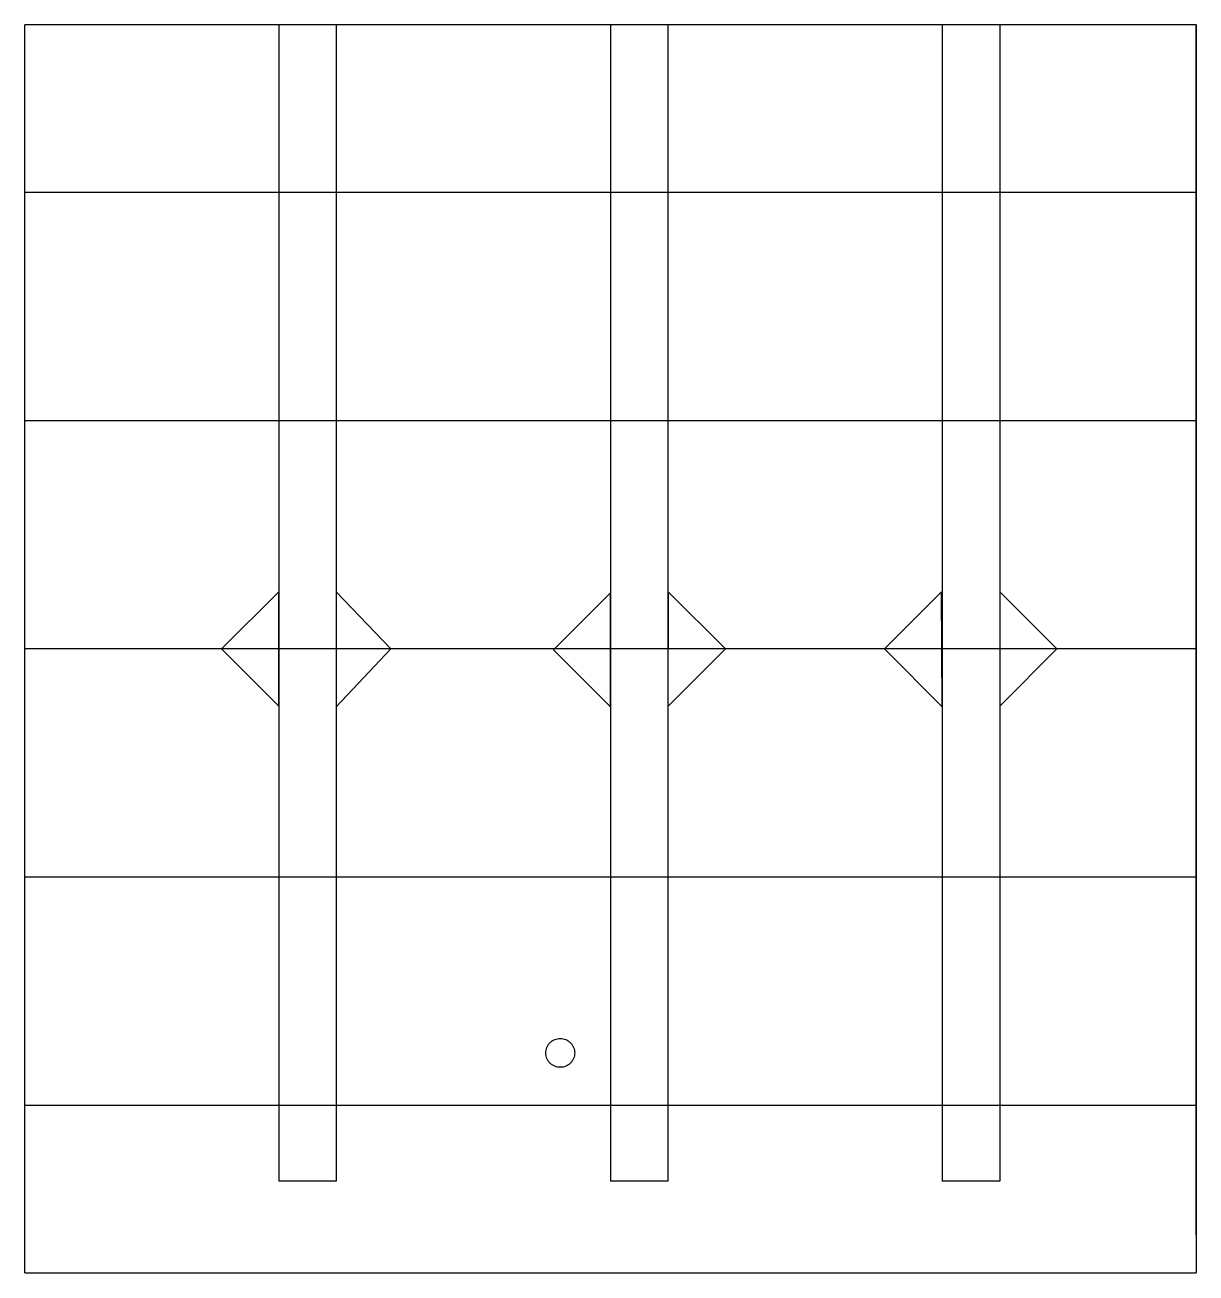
# Model space of a CAD drawing. Header units: millimetres. Extents: x 904 to 1026, y 181 to 311.
import ezdxf

# ---------------------------------------------------------------- set-up
doc = ezdxf.new("R2010")
doc.units = ezdxf.units.MM

msp = doc.modelspace()

# ---------------------------------------------------------------- linework, layer by layer
at = {"color": 7, "linetype": 'Continuous', "lineweight": 25}
for p, q in [((903.52, 185.03), (903.52, 311.43)), ((903.52, 185.03), (903.52, 311.43)), ((930.02, 311.43), (930.02, 190.63)), ((936.02, 311.43), (936.02, 190.63)), ((964.67, 311.43), (964.67, 190.63)), ((970.67, 311.43), (970.67, 190.63)), ((999.32, 311.43), (999.32, 190.63)), ((1005.32, 311.43), (1005.32, 190.63)), ((1025.82, 185.03), (1025.82, 311.43)), ((1025.82, 311.43), (1025.82, 185.03)), ((1025.82, 293.93), (903.52, 293.93)), ((1025.82, 270.08), (903.52, 270.08)), ((930.02, 252.2), (924.04, 246.23)), ((930.02, 240.25), (930.02, 252.2)), ((936.02, 252.2), (936.02, 240.2)), ((941.72, 246.23), (936.02, 252.2)), ((964.67, 252.1), (958.72, 246.15)), ((964.67, 240.2), (964.67, 252.1)), ((970.69, 252.2), (970.67, 240.23)), ((976.67, 246.23), (970.69, 252.2)), ((999.24, 252.2), (993.27, 246.23)), ((999.32, 240.2), (999.24, 252.2)), ((1005.32, 252.2), (1005.32, 240.25)), ((1011.29, 246.23), (1005.32, 252.2)), ((1025.82, 246.23), (903.52, 246.23)), ((924.04, 246.23), (930.02, 240.25)), ((936.02, 240.2), (941.72, 246.23)), ((958.72, 246.15), (964.67, 240.2)), ((970.67, 240.23), (976.67, 246.23)), ((993.27, 246.23), (999.32, 240.2)), ((1005.32, 240.25), (1011.29, 246.23)), ((1025.82, 222.38), (903.52, 222.38)), ((1025.82, 198.53), (903.52, 198.53)), ((936.02, 190.63), (930.02, 190.63)), ((970.67, 190.63), (964.67, 190.63)), ((1005.32, 190.63), (999.32, 190.63)), ((903.52, 181.03), (903.52, 185.03)), ((1025.82, 185.03), (1025.82, 181.03)), ((903.52, 181.03), (1025.82, 181.03))]:
    msp.add_line(p, q, dxfattribs=at)
msp.add_line((1025.82, 311.43), (903.52, 311.43))
for points in [[(957.91, 204.03), (957.91, 204.12), (957.92, 204.22), (957.96, 204.42), (957.99, 204.51), (958.06, 204.69), (958.11, 204.78), (958.22, 204.95), (958.28, 205.02), (958.42, 205.16), (958.5, 205.22), (958.66, 205.33), (958.75, 205.38), (958.93, 205.46), (959.03, 205.49), (959.22, 205.52), (959.32, 205.53), (959.52, 205.53), (959.62, 205.52), (959.81, 205.49), (959.9, 205.46), (960.09, 205.38), (960.17, 205.33), (960.34, 205.22), (960.42, 205.16), (960.55, 205.02), (960.62, 204.95), (960.73, 204.78), (960.77, 204.69), (960.85, 204.51), (960.88, 204.42), (960.92, 204.22), (960.93, 204.12), (960.93, 204.03)], [(960.93, 204.03), (960.93, 203.93), (960.92, 203.83), (960.88, 203.63), (960.85, 203.54), (960.77, 203.36), (960.73, 203.27), (960.62, 203.11), (960.55, 203.03), (960.42, 202.89), (960.34, 202.83), (960.17, 202.72), (960.09, 202.67), (959.9, 202.59), (959.81, 202.57), (959.62, 202.53), (959.52, 202.52), (959.32, 202.52), (959.22, 202.53), (959.03, 202.57), (958.93, 202.59), (958.75, 202.67), (958.66, 202.72), (958.5, 202.83), (958.42, 202.89), (958.28, 203.03), (958.22, 203.11), (958.11, 203.27), (958.06, 203.36), (957.99, 203.54), (957.96, 203.63), (957.92, 203.83), (957.91, 203.93), (957.91, 204.03)]]:
    msp.add_open_spline(points, degree=3, knots=[0, 0, 0, 0, 0.0625, 0.0625, 0.125, 0.125, 0.1875, 0.1875, 0.25, 0.25, 0.3125, 0.3125, 0.375, 0.375, 0.4375, 0.4375, 0.5, 0.5, 0.5625, 0.5625, 0.625, 0.625, 0.6875, 0.6875, 0.75, 0.75, 0.8125, 0.8125, 0.875, 0.875, 0.9375, 0.9375, 1, 1, 1, 1], dxfattribs=at)

doc.saveas('drawing.dxf')
